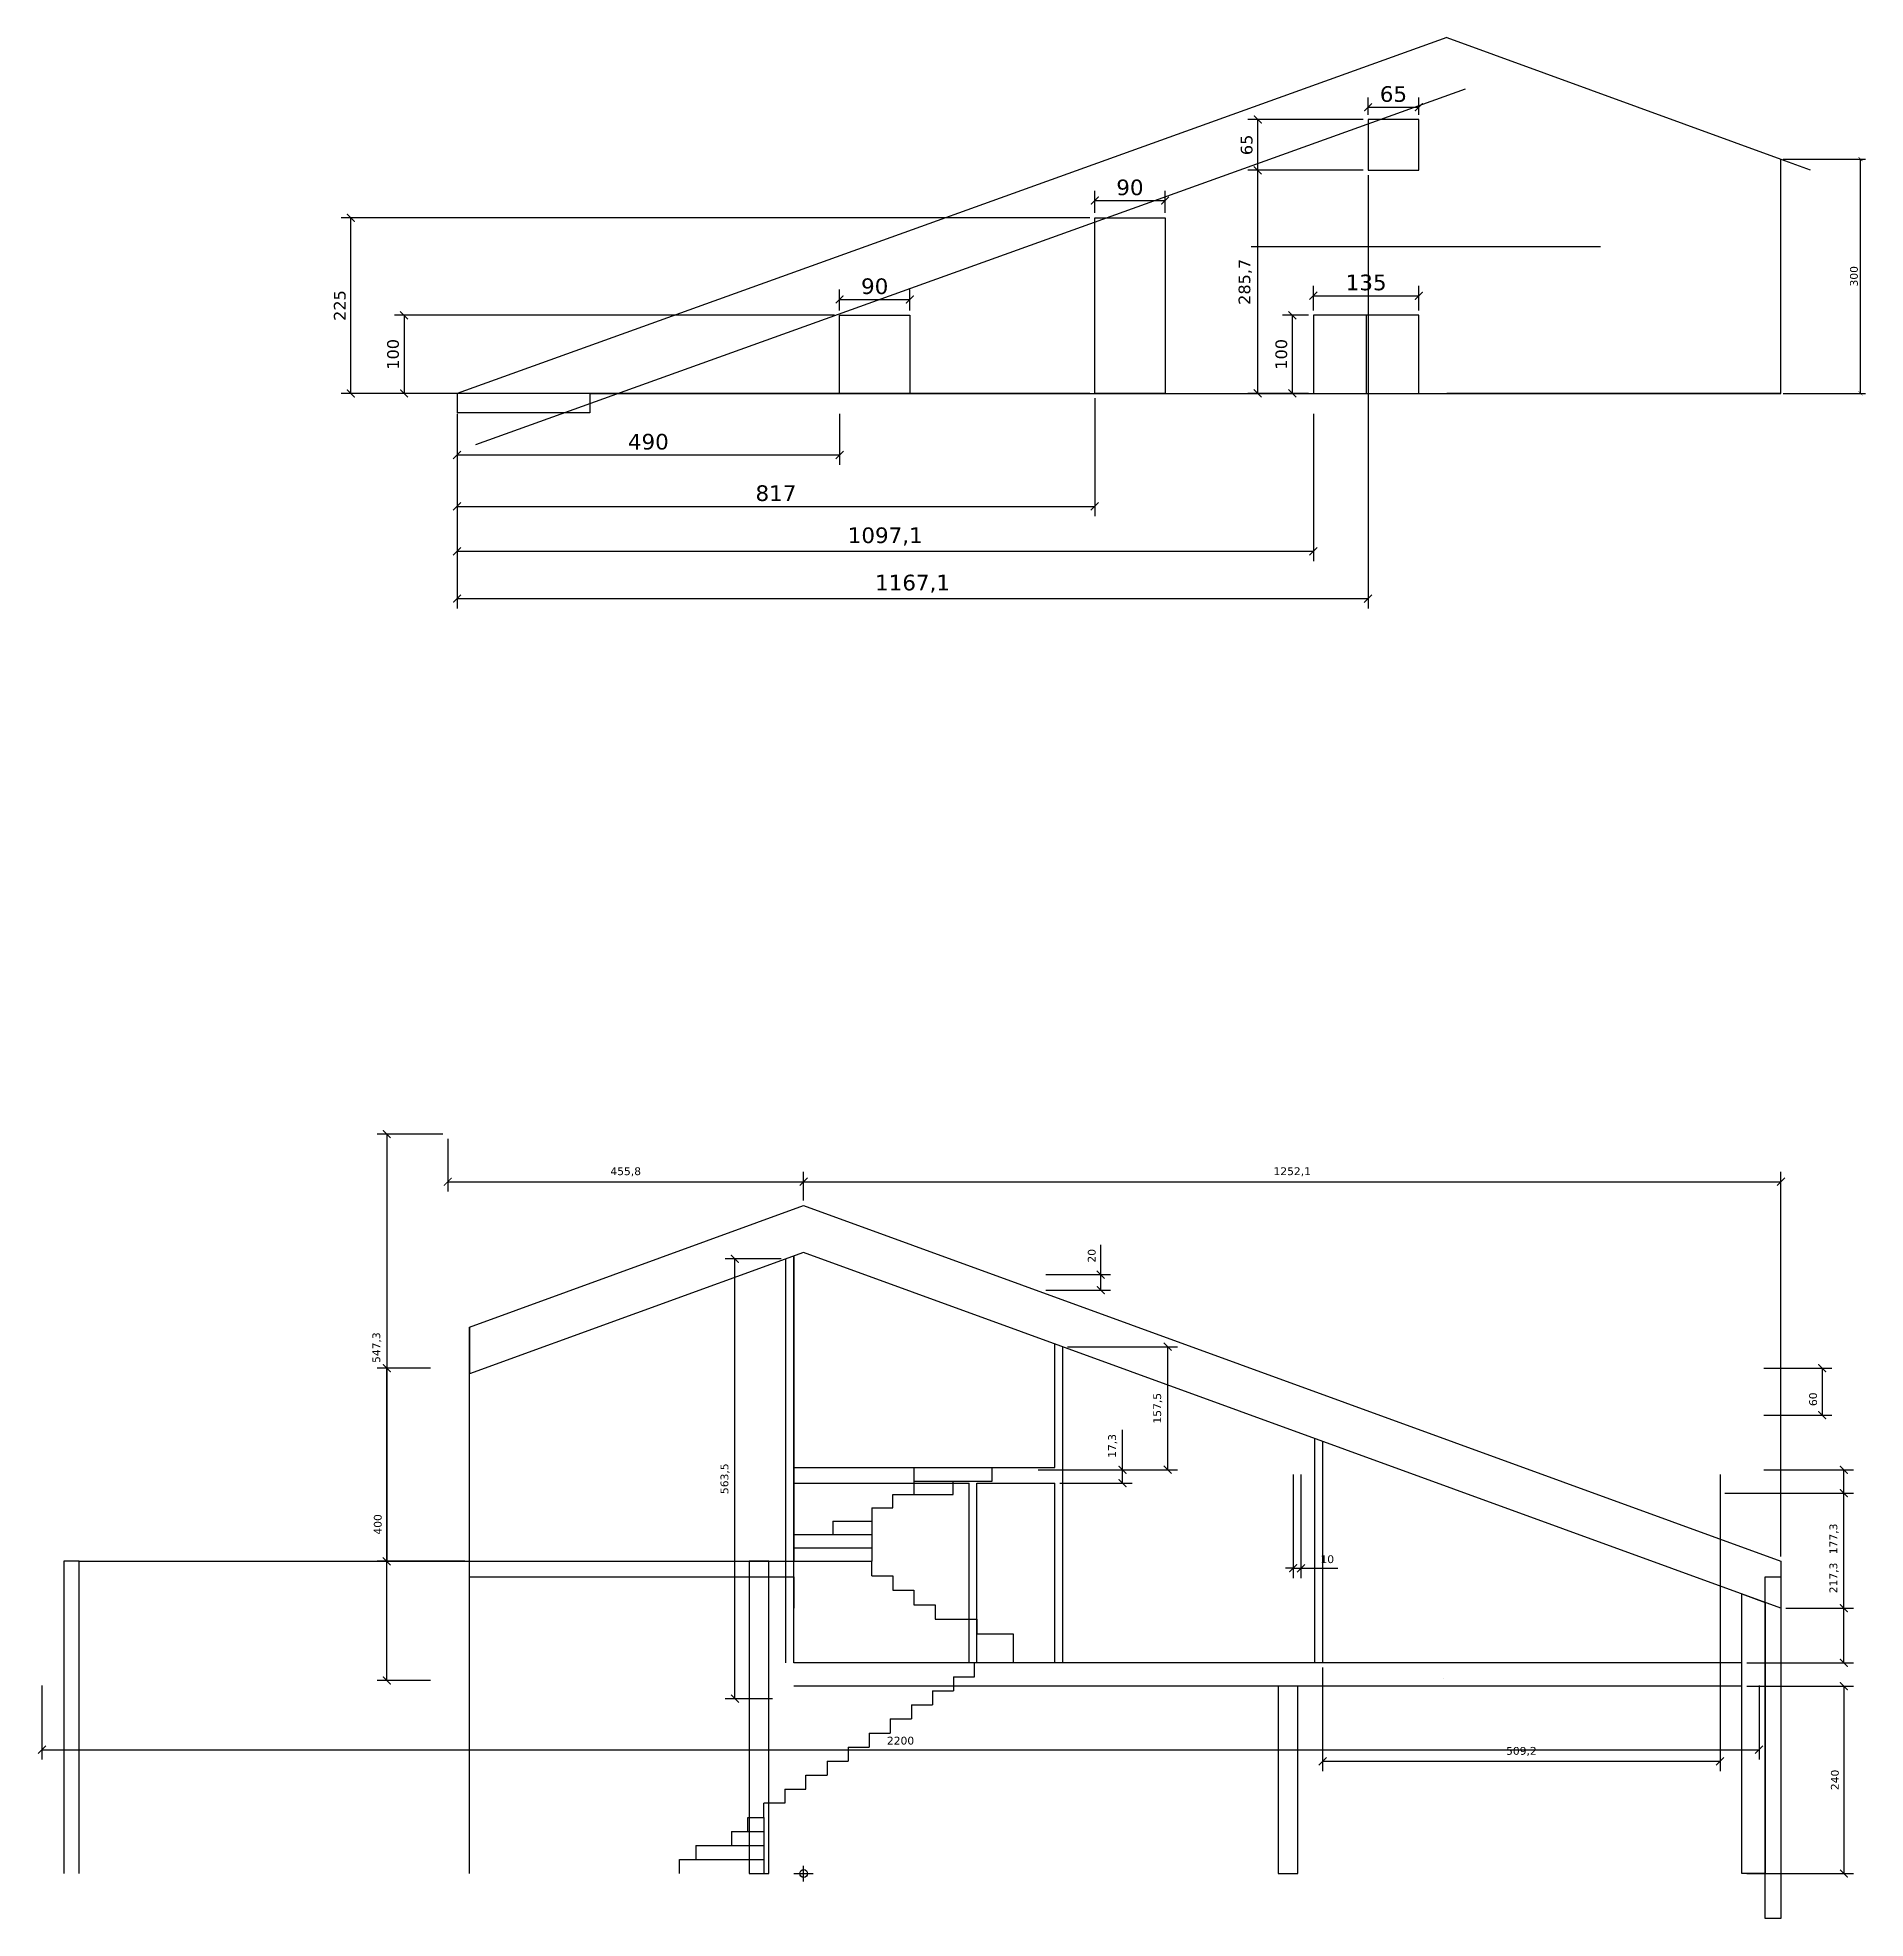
# Model space of a CAD drawing. Header units: centimetres. Extents: x -262314 to 1497847, y -126598 to 219599.
# Drawn here: x 540897 to 564313, y 132102 to 156194 of the extents above; entities that cross this region are included whole.
import ezdxf

# ---------------------------------------------------------------- set-up
doc = ezdxf.new("R2010")
doc.units = ezdxf.units.CM
doc.header["$PDMODE"] = 34
doc.header["$PDSIZE"] = 100
for name, color, linetype in [('A-FP 1', 2, 'Continuous'), ('A-POTEAU', 44, 'Continuous'), ('A-Roof', 2, 'Continuous'), ('A-Wall', 30, 'Continuous'), ('charpente', 34, 'Continuous'), ('Dimensions', 6, 'Continuous'), ('I-Cloison', 11, 'Continuous'), ('I-STAIRS', 44, 'Continuous'), ('Mur de soutenement', 1, 'Continuous'), ('Portes', 3, 'Continuous')]:
    doc.layers.add(name, color=color, linetype=linetype)
doc.styles.add('Seb', font='Verdana.ttf')
doc.dimstyles.new('d', dxfattribs={"dimtxt": 1, "dimasz": 1, "dimexe": 1.25, "dimexo": 0.625, "dimtad": 1, "dimdec": 1, "dimlfac": 0.1, "dimtxsty": 'Seb', "dimblk": 'ARCHTICK', "dimblk1": 'ARCHTICK', "dimblk2": 'ARCHTICK', "dimcen": 2.5, "dimclrd": 256, "dimclre": 256, "dimadec": 0, "dimazin": 0, "dimtfac": 1, "dimtdec": 1, "dimtmove": 0, "dimatfit": 3, "dimldrblk": 'ARCHTICK', "dimfxl": 1, "dimlwd": -1, "dimlwe": -1, "dimarcsym": 0})

# ---------------------------------------------------------------- blocks, each defined once
blk = doc.blocks.new('_ArchTick')
at = {"color": 0, "linetype": 'ByBlock', "const_width": 0.15}
blk.add_lwpolyline([(-0.5, -0.5), (0.5, 0.5)], dxfattribs=at)
blk = doc.blocks.new('*D2288')
at = {"layer": 'Defpoints', "color": 0, "transparency": 16777216}
for p in [(540952, 135149), (562952, 135149), (562952, 134263)]:
    blk.add_point(p, dxfattribs=at)
at = {"layer": 'Dimensions', "transparency": 16777216}
for p, q in [((540952, 135087), (540952, 134138)), ((562952, 135087), (562952, 134138)), ((540952, 134263), (562952, 134263))]:
    blk.add_line(p, q, dxfattribs=at)
at = {"layer": 'Dimensions', "transparency": 16777216, "xscale": 100, "yscale": 100, "zscale": 100, "rotation": 180}
blk.add_blockref('_ArchTick', (540952, 134263), dxfattribs=at)
at = {"layer": 'Dimensions', "transparency": 16777216, "xscale": 100, "yscale": 100, "zscale": 100}
blk.add_blockref('_ArchTick', (562952, 134263), dxfattribs=at)
at = {"layer": 'Dimensions', "color": 0, "transparency": 16777216, "insert": (551952, 134378), "char_height": 100, "attachment_point": 5, "style": 'Seb'}
blk.add_mtext('2200', dxfattribs=at)
blk = doc.blocks.new('*D2296')
at = {"layer": 'Defpoints', "color": 0, "transparency": 16777216}
for p in [(546152, 142149), (550710, 141539), (550710, 141234)]:
    blk.add_point(p, dxfattribs=at)
at = {"layer": 'Dimensions', "transparency": 16777216}
for p, q in [((546152, 142087), (546152, 141414)), ((550710, 141296), (550710, 141664)), ((546152, 141539), (550710, 141539))]:
    blk.add_line(p, q, dxfattribs=at)
at = {"layer": 'Dimensions', "transparency": 16777216, "xscale": 100, "yscale": 100, "zscale": 100, "rotation": 180}
blk.add_blockref('_ArchTick', (546152, 141539), dxfattribs=at)
at = {"layer": 'Dimensions', "transparency": 16777216, "xscale": 100, "yscale": 100, "zscale": 100}
blk.add_blockref('_ArchTick', (550710, 141539), dxfattribs=at)
at = {"layer": 'Dimensions', "color": 0, "transparency": 16777216, "insert": (548431, 141665), "char_height": 100, "attachment_point": 5, "style": 'Seb'}
blk.add_mtext('455,8', dxfattribs=at)
blk = doc.blocks.new('*D2297')
at = {"layer": 'Defpoints', "color": 0, "transparency": 16777216}
for p in [(563231, 141539), (550710, 141234), (563231, 136676)]:
    blk.add_point(p, dxfattribs=at)
at = {"layer": 'Dimensions', "transparency": 16777216}
for p, q in [((550710, 141296), (550710, 141664)), ((563231, 136739), (563231, 141664)), ((550710, 141539), (563231, 141539))]:
    blk.add_line(p, q, dxfattribs=at)
at = {"layer": 'Dimensions', "transparency": 16777216, "xscale": 100, "yscale": 100, "zscale": 100, "rotation": 180}
blk.add_blockref('_ArchTick', (550710, 141539), dxfattribs=at)
at = {"layer": 'Dimensions', "transparency": 16777216, "xscale": 100, "yscale": 100, "zscale": 100}
blk.add_blockref('_ArchTick', (563231, 141539), dxfattribs=at)
at = {"layer": 'Dimensions', "color": 0, "transparency": 16777216, "insert": (556970, 141665), "char_height": 100, "attachment_point": 5, "style": 'Seb'}
blk.add_mtext('1252,1', dxfattribs=at)
blk = doc.blocks.new('*D2298')
at = {"layer": 'Defpoints', "color": 0, "transparency": 16777216}
for p in [(562731, 135076), (562731, 132676), (564038, 132676)]:
    blk.add_point(p, dxfattribs=at)
at = {"layer": 'Dimensions', "transparency": 16777216}
for p, q in [((562793, 135076), (564163, 135076)), ((564038, 135076), (564038, 132676)), ((562793, 132676), (564163, 132676))]:
    blk.add_line(p, q, dxfattribs=at)
at = {"layer": 'Dimensions', "transparency": 16777216, "xscale": 100, "yscale": 100, "zscale": 100}
for p, rotation in [((564038, 135076), 90), ((564038, 132676), 270)]:
    blk.add_blockref('_ArchTick', p, dxfattribs=dict(at, rotation=rotation))
at = {"layer": 'Dimensions', "color": 0, "transparency": 16777216, "insert": (563923, 133876), "char_height": 100, "attachment_point": 5, "rotation": 90, "style": 'Seb'}
blk.add_mtext('240', dxfattribs=at)
blk = doc.blocks.new('*D2299')
at = {"layer": 'Defpoints', "color": 0, "transparency": 16777216}
for p in [(562452, 137549), (564038, 137549), (562731, 135376)]:
    blk.add_point(p, dxfattribs=at)
at = {"layer": 'Dimensions', "transparency": 16777216}
for p, q in [((562514, 137549), (564163, 137549)), ((564038, 135376), (564038, 137549)), ((562793, 135376), (564163, 135376))]:
    blk.add_line(p, q, dxfattribs=at)
at = {"layer": 'Dimensions', "transparency": 16777216, "xscale": 100, "yscale": 100, "zscale": 100}
for p, rotation in [((564038, 137549), 90), ((564038, 135376), 270)]:
    blk.add_blockref('_ArchTick', p, dxfattribs=dict(at, rotation=rotation))
at = {"layer": 'Dimensions', "color": 0, "transparency": 16777216, "insert": (563911, 136463), "char_height": 100, "attachment_point": 5, "rotation": 90, "style": 'Seb'}
blk.add_mtext('217,3', dxfattribs=at)
blk = doc.blocks.new('*D2300')
at = {"layer": 'Defpoints', "color": 0, "transparency": 16777216}
for p in [(562452, 137849), (557360, 135376), (562452, 134114)]:
    blk.add_point(p, dxfattribs=at)
at = {"layer": 'Dimensions', "transparency": 16777216}
for p, q in [((562452, 137787), (562452, 133989)), ((557360, 135314), (557360, 133989)), ((557360, 134114), (562452, 134114))]:
    blk.add_line(p, q, dxfattribs=at)
at = {"layer": 'Dimensions', "transparency": 16777216, "xscale": 100, "yscale": 100, "zscale": 100, "rotation": 180}
blk.add_blockref('_ArchTick', (557360, 134114), dxfattribs=at)
at = {"layer": 'Dimensions', "transparency": 16777216, "xscale": 100, "yscale": 100, "zscale": 100}
blk.add_blockref('_ArchTick', (562452, 134114), dxfattribs=at)
at = {"layer": 'Dimensions', "color": 0, "transparency": 16777216, "insert": (559906, 134240), "char_height": 100, "attachment_point": 5, "style": 'Seb'}
blk.add_mtext('509,2', dxfattribs=at)
blk = doc.blocks.new('*D2301')
at = {"layer": 'Defpoints', "color": 0, "transparency": 16777216}
for p in [(556982, 137849), (557082, 137849), (557082, 136587)]:
    blk.add_point(p, dxfattribs=at)
at = {"layer": 'Dimensions', "transparency": 16777216}
for p, q in [((556982, 137787), (556982, 136462)), ((557082, 137787), (557082, 136462)), ((556982, 136587), (556882, 136587)), ((556982, 136587), (557082, 136587)), ((557082, 136587), (557556, 136587))]:
    blk.add_line(p, q, dxfattribs=at)
at = {"layer": 'Dimensions', "transparency": 16777216, "xscale": 100, "yscale": 100, "zscale": 100}
blk.add_blockref('_ArchTick', (556982, 136587), dxfattribs=at)
at = {"layer": 'Dimensions', "transparency": 16777216, "xscale": 100, "yscale": 100, "zscale": 100, "rotation": 180}
blk.add_blockref('_ArchTick', (557082, 136587), dxfattribs=at)
at = {"layer": 'Dimensions', "color": 0, "transparency": 16777216, "insert": (557419, 136702), "char_height": 100, "attachment_point": 5, "style": 'Seb'}
blk.add_mtext('10', dxfattribs=at)
blk = doc.blocks.new('*D2309')
at = {"layer": 'Defpoints', "color": 0, "transparency": 16777216}
for p in [(562952, 137849), (564038, 137849), (563231, 136076)]:
    blk.add_point(p, dxfattribs=at)
at = {"layer": 'Dimensions', "transparency": 16777216}
for p, q in [((563014, 137849), (564163, 137849)), ((564038, 136076), (564038, 137849)), ((563293, 136076), (564163, 136076))]:
    blk.add_line(p, q, dxfattribs=at)
at = {"layer": 'Dimensions', "transparency": 16777216, "xscale": 100, "yscale": 100, "zscale": 100}
for p, rotation in [((564038, 137849), 90), ((564038, 136076), 270)]:
    blk.add_blockref('_ArchTick', p, dxfattribs=dict(at, rotation=rotation))
at = {"layer": 'Dimensions', "color": 0, "transparency": 16777216, "insert": (563911, 136963), "char_height": 100, "attachment_point": 5, "rotation": 90, "style": 'Seb'}
blk.add_mtext('177,3', dxfattribs=at)
blk = doc.blocks.new('*D2310')
at = {"layer": 'Defpoints', "color": 0, "transparency": 16777216}
for p in [(562952, 139149), (562952, 138549), (563759, 138549)]:
    blk.add_point(p, dxfattribs=at)
at = {"layer": 'Dimensions', "transparency": 16777216}
for p, q in [((563014, 139149), (563884, 139149)), ((563759, 139149), (563759, 138549)), ((563014, 138549), (563884, 138549))]:
    blk.add_line(p, q, dxfattribs=at)
at = {"layer": 'Dimensions', "transparency": 16777216, "xscale": 100, "yscale": 100, "zscale": 100}
for p, rotation in [((563759, 139149), 90), ((563759, 138549), 270)]:
    blk.add_blockref('_ArchTick', p, dxfattribs=dict(at, rotation=rotation))
at = {"layer": 'Dimensions', "color": 0, "transparency": 16777216, "insert": (563644, 138752), "char_height": 100, "attachment_point": 5, "rotation": 90, "style": 'Seb'}
blk.add_mtext('60', dxfattribs=at)
blk = doc.blocks.new('*D2318')
at = {"layer": 'Defpoints', "color": 0, "transparency": 16777216}
for p in [(554031, 139425), (553752, 137849), (555374, 137849)]:
    blk.add_point(p, dxfattribs=at)
at = {"layer": 'Dimensions', "transparency": 16777216}
for p, q in [((554093, 139425), (555499, 139425)), ((555374, 139425), (555374, 137849)), ((553814, 137849), (555499, 137849))]:
    blk.add_line(p, q, dxfattribs=at)
at = {"layer": 'Dimensions', "transparency": 16777216, "xscale": 100, "yscale": 100, "zscale": 100}
for p, rotation in [((555374, 139425), 90), ((555374, 137849), 270)]:
    blk.add_blockref('_ArchTick', p, dxfattribs=dict(at, rotation=rotation))
at = {"layer": 'Dimensions', "color": 0, "transparency": 16777216, "insert": (555248, 138637), "char_height": 100, "attachment_point": 5, "rotation": 90, "style": 'Seb'}
blk.add_mtext('157,5', dxfattribs=at)
blk = doc.blocks.new('*D2319')
at = {"layer": 'Defpoints', "color": 0, "transparency": 16777216}
for p in [(553652, 137849), (554796, 137849), (553931, 137676)]:
    blk.add_point(p, dxfattribs=at)
at = {"layer": 'Dimensions', "transparency": 16777216}
for p, q in [((554796, 137849), (554796, 138359)), ((553714, 137849), (554921, 137849)), ((554796, 137676), (554796, 137849)), ((553993, 137676), (554921, 137676))]:
    blk.add_line(p, q, dxfattribs=at)
at = {"layer": 'Dimensions', "transparency": 16777216, "xscale": 100, "yscale": 100, "zscale": 100}
for p, rotation in [((554796, 137849), 90), ((554796, 137676), 270)]:
    blk.add_blockref('_ArchTick', p, dxfattribs=dict(at, rotation=rotation))
at = {"layer": 'Dimensions', "color": 0, "transparency": 16777216, "insert": (554670, 138154), "char_height": 100, "attachment_point": 5, "rotation": 90, "style": 'Seb'}
blk.add_mtext('17,3', dxfattribs=at)
blk = doc.blocks.new('*D2320')
at = {"layer": 'Defpoints', "color": 0, "transparency": 16777216}
for p in [(553752, 140349), (554517, 140349), (553752, 140149)]:
    blk.add_point(p, dxfattribs=at)
at = {"layer": 'Dimensions', "transparency": 16777216}
for p, q in [((554517, 140349), (554517, 140730)), ((553814, 140349), (554642, 140349)), ((554517, 140149), (554517, 140349)), ((553814, 140149), (554642, 140149))]:
    blk.add_line(p, q, dxfattribs=at)
at = {"layer": 'Dimensions', "transparency": 16777216, "xscale": 100, "yscale": 100, "zscale": 100}
for p, rotation in [((554517, 140349), 90), ((554517, 140149), 270)]:
    blk.add_blockref('_ArchTick', p, dxfattribs=dict(at, rotation=rotation))
at = {"layer": 'Dimensions', "color": 0, "transparency": 16777216, "insert": (554402, 140590), "char_height": 100, "attachment_point": 5, "rotation": 90, "style": 'Seb'}
blk.add_mtext('20', dxfattribs=at)
blk = doc.blocks.new('*D2328')
at = {"layer": 'Defpoints', "color": 0, "transparency": 16777216}
for p in [(549830, 140552), (550485, 140552), (550375, 134916)]:
    blk.add_point(p, dxfattribs=at)
at = {"layer": 'Dimensions', "transparency": 16777216}
for p, q in [((550422, 140552), (549705, 140552)), ((549830, 134916), (549830, 140552)), ((550312, 134916), (549705, 134916))]:
    blk.add_line(p, q, dxfattribs=at)
at = {"layer": 'Dimensions', "transparency": 16777216, "xscale": 100, "yscale": 100, "zscale": 100}
for p, rotation in [((549830, 140552), 90), ((549830, 134916), 270)]:
    blk.add_blockref('_ArchTick', p, dxfattribs=dict(at, rotation=rotation))
at = {"layer": 'Dimensions', "color": 0, "transparency": 16777216, "insert": (549704, 137734), "char_height": 100, "attachment_point": 5, "rotation": 90, "style": 'Seb'}
blk.add_mtext('563,5', dxfattribs=at)
blk = doc.blocks.new('*D2329')
at = {"layer": 'Defpoints', "color": 0, "transparency": 16777216}
for p in [(546152, 142149), (545370, 136676), (546431, 136676)]:
    blk.add_point(p, dxfattribs=at)
at = {"layer": 'Dimensions', "transparency": 16777216}
for p, q in [((546089, 142149), (545245, 142149)), ((545370, 142149), (545370, 136676)), ((546368, 136676), (545245, 136676))]:
    blk.add_line(p, q, dxfattribs=at)
at = {"layer": 'Dimensions', "transparency": 16777216, "xscale": 100, "yscale": 100, "zscale": 100}
for p, rotation in [((545370, 142149), 90), ((545370, 136676), 270)]:
    blk.add_blockref('_ArchTick', p, dxfattribs=dict(at, rotation=rotation))
at = {"layer": 'Dimensions', "color": 0, "transparency": 16777216, "insert": (545244, 139413), "char_height": 100, "attachment_point": 5, "rotation": 90, "style": 'Seb'}
blk.add_mtext('547,3', dxfattribs=at)
blk = doc.blocks.new('*D2330')
at = {"layer": 'Defpoints', "color": 0, "transparency": 16777216}
for p in [(545370, 139149), (545992, 139149), (545992, 135149)]:
    blk.add_point(p, dxfattribs=at)
at = {"layer": 'Dimensions', "transparency": 16777216}
for p, q in [((545929, 139149), (545245, 139149)), ((545370, 135149), (545370, 139149)), ((545929, 135149), (545245, 135149))]:
    blk.add_line(p, q, dxfattribs=at)
at = {"layer": 'Dimensions', "transparency": 16777216, "xscale": 100, "yscale": 100, "zscale": 100}
for p, rotation in [((545370, 139149), 90), ((545370, 135149), 270)]:
    blk.add_blockref('_ArchTick', p, dxfattribs=dict(at, rotation=rotation))
at = {"layer": 'Dimensions', "color": 0, "transparency": 16777216, "insert": (545255, 137149), "char_height": 100, "attachment_point": 5, "rotation": 90, "style": 'Seb'}
blk.add_mtext('400', dxfattribs=at)
blk = doc.blocks.new('*D2344')
at = {"layer": 'Defpoints', "color": 0, "transparency": 16777216}
for p in [(546271, 151437), (551171, 151437), (551171, 150848)]:
    blk.add_point(p, dxfattribs=at)
at = {"layer": 'Dimensions', "transparency": 16777216}
for p, q in [((546271, 151375), (546271, 150723)), ((551171, 151375), (551171, 150723)), ((546271, 150848), (551171, 150848))]:
    blk.add_line(p, q, dxfattribs=at)
at = {"layer": 'Dimensions', "transparency": 16777216, "xscale": 100, "yscale": 100, "zscale": 100, "rotation": 180}
blk.add_blockref('_ArchTick', (546271, 150848), dxfattribs=at)
at = {"layer": 'Dimensions', "transparency": 16777216, "xscale": 100, "yscale": 100, "zscale": 100}
blk.add_blockref('_ArchTick', (551171, 150848), dxfattribs=at)
at = {"layer": 'Dimensions', "color": 0, "transparency": 16777216, "insert": (548721, 151016), "char_height": 200, "attachment_point": 5, "style": 'Seb'}
blk.add_mtext('490', dxfattribs=at)
blk = doc.blocks.new('*D2345')
at = {"layer": 'Defpoints', "color": 0, "transparency": 16777216}
for p in [(554441, 151637), (546271, 151437), (554441, 150190)]:
    blk.add_point(p, dxfattribs=at)
at = {"layer": 'Dimensions', "transparency": 16777216}
for p, q in [((554441, 151575), (554441, 150065)), ((546271, 151375), (546271, 150065)), ((546271, 150190), (554441, 150190))]:
    blk.add_line(p, q, dxfattribs=at)
at = {"layer": 'Dimensions', "transparency": 16777216, "xscale": 100, "yscale": 100, "zscale": 100, "rotation": 180}
blk.add_blockref('_ArchTick', (546271, 150190), dxfattribs=at)
at = {"layer": 'Dimensions', "transparency": 16777216, "xscale": 100, "yscale": 100, "zscale": 100}
blk.add_blockref('_ArchTick', (554441, 150190), dxfattribs=at)
at = {"layer": 'Dimensions', "color": 0, "transparency": 16777216, "insert": (550356, 150357), "char_height": 200, "attachment_point": 5, "style": 'Seb'}
blk.add_mtext('817', dxfattribs=at)
blk = doc.blocks.new('*D2346')
at = {"layer": 'Defpoints', "color": 0, "transparency": 16777216}
for p in [(546271, 151437), (557242, 151437), (557242, 149614)]:
    blk.add_point(p, dxfattribs=at)
at = {"layer": 'Dimensions', "transparency": 16777216}
for p, q in [((546271, 151375), (546271, 149489)), ((557242, 151375), (557242, 149489)), ((546271, 149614), (557242, 149614))]:
    blk.add_line(p, q, dxfattribs=at)
at = {"layer": 'Dimensions', "transparency": 16777216, "xscale": 100, "yscale": 100, "zscale": 100, "rotation": 180}
blk.add_blockref('_ArchTick', (546271, 149614), dxfattribs=at)
at = {"layer": 'Dimensions', "transparency": 16777216, "xscale": 100, "yscale": 100, "zscale": 100}
blk.add_blockref('_ArchTick', (557242, 149614), dxfattribs=at)
at = {"layer": 'Dimensions', "color": 0, "transparency": 16777216, "insert": (551756, 149804), "char_height": 200, "attachment_point": 5, "style": 'Seb'}
blk.add_mtext('1097,1', dxfattribs=at)
blk = doc.blocks.new('*D2347')
at = {"layer": 'Defpoints', "color": 0, "transparency": 16777216}
for p in [(557942, 154495), (546271, 151437), (557942, 149008)]:
    blk.add_point(p, dxfattribs=at)
at = {"layer": 'Dimensions', "transparency": 16777216}
for p, q in [((557942, 154432), (557942, 148883)), ((546271, 151375), (546271, 148883)), ((546271, 149008), (557942, 149008))]:
    blk.add_line(p, q, dxfattribs=at)
at = {"layer": 'Dimensions', "transparency": 16777216, "xscale": 100, "yscale": 100, "zscale": 100, "rotation": 180}
blk.add_blockref('_ArchTick', (546271, 149008), dxfattribs=at)
at = {"layer": 'Dimensions', "transparency": 16777216, "xscale": 100, "yscale": 100, "zscale": 100}
blk.add_blockref('_ArchTick', (557942, 149008), dxfattribs=at)
at = {"layer": 'Dimensions', "color": 0, "transparency": 16777216, "insert": (552106, 149198), "char_height": 200, "attachment_point": 5, "style": 'Seb'}
blk.add_mtext('1167,1', dxfattribs=at)
blk = doc.blocks.new('*D2348')
at = {"layer": 'Defpoints', "color": 0, "transparency": 16777216}
for p in [(552071, 152841), (551171, 152637), (552071, 152637)]:
    blk.add_point(p, dxfattribs=at)
at = {"layer": 'Dimensions', "transparency": 16777216}
for p, q in [((551171, 152700), (551171, 152966)), ((551171, 152841), (552071, 152841)), ((552071, 152700), (552071, 152966))]:
    blk.add_line(p, q, dxfattribs=at)
at = {"layer": 'Dimensions', "transparency": 16777216, "xscale": 100, "yscale": 100, "zscale": 100, "rotation": 180}
blk.add_blockref('_ArchTick', (551171, 152841), dxfattribs=at)
at = {"layer": 'Dimensions', "transparency": 16777216, "xscale": 100, "yscale": 100, "zscale": 100}
blk.add_blockref('_ArchTick', (552071, 152841), dxfattribs=at)
at = {"layer": 'Dimensions', "color": 0, "transparency": 16777216, "insert": (551621, 153008), "char_height": 200, "attachment_point": 5, "style": 'Seb'}
blk.add_mtext('90', dxfattribs=at)
blk = doc.blocks.new('*D2349')
at = {"layer": 'Defpoints', "color": 0, "transparency": 16777216}
for p in [(555341, 154107), (554441, 153887), (555341, 153887)]:
    blk.add_point(p, dxfattribs=at)
at = {"layer": 'Dimensions', "transparency": 16777216}
for p, q in [((554441, 153950), (554441, 154232)), ((555341, 153950), (555341, 154232)), ((554441, 154107), (555341, 154107))]:
    blk.add_line(p, q, dxfattribs=at)
at = {"layer": 'Dimensions', "transparency": 16777216, "xscale": 100, "yscale": 100, "zscale": 100, "rotation": 180}
blk.add_blockref('_ArchTick', (554441, 154107), dxfattribs=at)
at = {"layer": 'Dimensions', "transparency": 16777216, "xscale": 100, "yscale": 100, "zscale": 100}
blk.add_blockref('_ArchTick', (555341, 154107), dxfattribs=at)
at = {"layer": 'Dimensions', "color": 0, "transparency": 16777216, "insert": (554891, 154274), "char_height": 200, "attachment_point": 5, "style": 'Seb'}
blk.add_mtext('90', dxfattribs=at)
blk = doc.blocks.new('*D2350')
at = {"layer": 'Defpoints', "color": 0, "transparency": 16777216}
for p in [(558592, 155302), (557942, 155145), (558592, 155145)]:
    blk.add_point(p, dxfattribs=at)
at = {"layer": 'Dimensions', "transparency": 16777216}
for p, q in [((557942, 155207), (557942, 155427)), ((558592, 155207), (558592, 155427)), ((557942, 155302), (558592, 155302))]:
    blk.add_line(p, q, dxfattribs=at)
at = {"layer": 'Dimensions', "transparency": 16777216, "xscale": 100, "yscale": 100, "zscale": 100, "rotation": 180}
blk.add_blockref('_ArchTick', (557942, 155302), dxfattribs=at)
at = {"layer": 'Dimensions', "transparency": 16777216, "xscale": 100, "yscale": 100, "zscale": 100}
blk.add_blockref('_ArchTick', (558592, 155302), dxfattribs=at)
at = {"layer": 'Dimensions', "color": 0, "transparency": 16777216, "insert": (558267, 155470), "char_height": 200, "attachment_point": 5, "style": 'Seb'}
blk.add_mtext('65', dxfattribs=at)
blk = doc.blocks.new('*D2351')
at = {"layer": 'Defpoints', "color": 0, "transparency": 16777216}
for p in [(558592, 152888), (557242, 152637), (558592, 152637)]:
    blk.add_point(p, dxfattribs=at)
at = {"layer": 'Dimensions', "transparency": 16777216}
for p, q in [((557242, 152700), (557242, 153013)), ((558592, 152700), (558592, 153013)), ((557242, 152888), (558592, 152888))]:
    blk.add_line(p, q, dxfattribs=at)
at = {"layer": 'Dimensions', "transparency": 16777216, "xscale": 100, "yscale": 100, "zscale": 100, "rotation": 180}
blk.add_blockref('_ArchTick', (557242, 152888), dxfattribs=at)
at = {"layer": 'Dimensions', "transparency": 16777216, "xscale": 100, "yscale": 100, "zscale": 100}
blk.add_blockref('_ArchTick', (558592, 152888), dxfattribs=at)
at = {"layer": 'Dimensions', "color": 0, "transparency": 16777216, "insert": (557917, 153056), "char_height": 200, "attachment_point": 5, "style": 'Seb'}
blk.add_mtext('135', dxfattribs=at)
blk = doc.blocks.new('*D2557')
at = {"layer": 'Defpoints', "color": 0, "transparency": 16777216}
for p in [(551171, 152637), (545592, 151637), (551171, 151637)]:
    blk.add_point(p, dxfattribs=at)
at = {"layer": 'Dimensions', "transparency": 16777216}
for p, q in [((551108, 152637), (545467, 152637)), ((545592, 152637), (545592, 151637)), ((551108, 151637), (545467, 151637))]:
    blk.add_line(p, q, dxfattribs=at)
at = {"layer": 'Dimensions', "transparency": 16777216, "xscale": 100, "yscale": 100, "zscale": 100}
for p, rotation in [((545592, 152637), 90), ((545592, 151637), 270)]:
    blk.add_blockref('_ArchTick', p, dxfattribs=dict(at, rotation=rotation))
at = {"layer": 'Dimensions', "color": 0, "transparency": 16777216, "insert": (545451, 152137), "char_height": 150, "attachment_point": 5, "rotation": 90, "style": 'Seb'}
blk.add_mtext('100', dxfattribs=at)
blk = doc.blocks.new('*D2558')
at = {"layer": 'Defpoints', "color": 0, "transparency": 16777216}
for p in [(544910, 153887), (554441, 153887), (554441, 151637)]:
    blk.add_point(p, dxfattribs=at)
at = {"layer": 'Dimensions', "transparency": 16777216}
for p, q in [((554378, 153887), (544785, 153887)), ((544910, 151637), (544910, 153887)), ((554378, 151637), (544785, 151637))]:
    blk.add_line(p, q, dxfattribs=at)
at = {"layer": 'Dimensions', "transparency": 16777216, "xscale": 100, "yscale": 100, "zscale": 100}
for p, rotation in [((544910, 153887), 90), ((544910, 151637), 270)]:
    blk.add_blockref('_ArchTick', p, dxfattribs=dict(at, rotation=rotation))
at = {"layer": 'Dimensions', "color": 0, "transparency": 16777216, "insert": (544769, 152762), "char_height": 150, "attachment_point": 5, "rotation": 90, "style": 'Seb'}
blk.add_mtext('225', dxfattribs=at)
blk = doc.blocks.new('*D2559')
at = {"layer": 'Defpoints', "color": 0, "transparency": 16777216}
for p in [(556972, 152637), (557242, 152637), (557242, 151637)]:
    blk.add_point(p, dxfattribs=at)
at = {"layer": 'Dimensions', "transparency": 16777216}
for p, q in [((557180, 152637), (556847, 152637)), ((556972, 151637), (556972, 152637)), ((557180, 151637), (556847, 151637))]:
    blk.add_line(p, q, dxfattribs=at)
at = {"layer": 'Dimensions', "transparency": 16777216, "xscale": 100, "yscale": 100, "zscale": 100}
for p, rotation in [((556972, 152637), 90), ((556972, 151637), 270)]:
    blk.add_blockref('_ArchTick', p, dxfattribs=dict(at, rotation=rotation))
at = {"layer": 'Dimensions', "color": 0, "transparency": 16777216, "insert": (556831, 152137), "char_height": 150, "attachment_point": 5, "rotation": 90, "style": 'Seb'}
blk.add_mtext('100', dxfattribs=at)
blk = doc.blocks.new('*D2560')
at = {"layer": 'Defpoints', "color": 0, "transparency": 16777216}
for p in [(556528, 154495), (557242, 154495), (557242, 151637)]:
    blk.add_point(p, dxfattribs=at)
at = {"layer": 'Dimensions', "transparency": 16777216}
for p, q in [((557180, 154495), (556403, 154495)), ((556528, 151637), (556528, 154495)), ((557180, 151637), (556403, 151637))]:
    blk.add_line(p, q, dxfattribs=at)
at = {"layer": 'Dimensions', "transparency": 16777216, "xscale": 100, "yscale": 100, "zscale": 100}
for p, rotation in [((556528, 154495), 90), ((556528, 151637), 270)]:
    blk.add_blockref('_ArchTick', p, dxfattribs=dict(at, rotation=rotation))
at = {"layer": 'Dimensions', "color": 0, "transparency": 16777216, "insert": (556370, 153066), "char_height": 150, "attachment_point": 5, "rotation": 90, "style": 'Seb'}
blk.add_mtext('285,7', dxfattribs=at)
blk = doc.blocks.new('*D2561')
at = {"layer": 'Defpoints', "color": 0, "transparency": 16777216}
for p in [(556528, 155145), (557942, 155145), (557942, 154495)]:
    blk.add_point(p, dxfattribs=at)
at = {"layer": 'Dimensions', "transparency": 16777216}
for p, q in [((557880, 155145), (556403, 155145)), ((556528, 154495), (556528, 155145)), ((557880, 154495), (556403, 154495))]:
    blk.add_line(p, q, dxfattribs=at)
at = {"layer": 'Dimensions', "transparency": 16777216, "xscale": 100, "yscale": 100, "zscale": 100}
for p, rotation in [((556528, 155145), 90), ((556528, 154495), 270)]:
    blk.add_blockref('_ArchTick', p, dxfattribs=dict(at, rotation=rotation))
at = {"layer": 'Dimensions', "color": 0, "transparency": 16777216, "insert": (556387, 154820), "char_height": 150, "attachment_point": 5, "rotation": 90, "style": 'Seb'}
blk.add_mtext('65', dxfattribs=at)
blk = doc.blocks.new('*D2578')
at = {"layer": 'Defpoints', "color": 0}
for p in [(563231, 154637), (564251, 154637), (563231, 151637)]:
    blk.add_point(p, dxfattribs=at)
at = {"layer": 'Dimensions'}
for p, q in [((563262, 154637), (564313, 154637)), ((564251, 151637), (564251, 154637)), ((563262, 151637), (564313, 151637))]:
    blk.add_line(p, q, dxfattribs=at)
at = {"layer": 'Dimensions', "xscale": 50, "yscale": 50, "zscale": 50}
for p, rotation in [((564251, 154637), 90), ((564251, 151637), 270)]:
    blk.add_blockref('_ArchTick', p, dxfattribs=dict(at, rotation=rotation))
at = {"layer": 'Dimensions', "color": 0, "insert": (564167, 153137), "char_height": 100, "attachment_point": 5, "rotation": 90, "style": 'Seb'}
blk.add_mtext('300', dxfattribs=at)

msp = doc.modelspace()

# ---------------------------------------------------------------- linework, layer by layer
at = {"layer": 'A-FP 1'}
for p, q in [((541430.8, 136676.23), (546430.8, 136676.23)), ((546430.8, 136676.23), (550584.59, 136676.23)), ((546430.8, 136476.23), (550584.59, 136476.23)), ((550584.59, 136476.23), (550584.59, 136076.23))]:
    msp.add_line(p, q, dxfattribs=at)
at = {"layer": 'A-POTEAU'}
for p, q in [((550584.59, 140588.08), (550584.59, 136676.23)), ((550584.59, 132676.23), (550834.59, 132676.23))]:
    msp.add_line(p, q, dxfattribs=at)
at = {"layer": 'A-Roof'}
for p, q in [((558950.8, 156194.19), (546270.8, 151637.19)), ((558950.8, 156194.19), (563230.8, 154637.19)), ((559187.55, 155535.44), (546507.55, 150978.44)), ((563230.8, 154637.19), (563606.7, 154500.44)), ((546270.8, 151637.19), (546270.8, 151387.19)), ((546430.8, 139676.23), (550709.59, 141233.58)), ((546430.8, 139676.23), (546430.8, 139076.23))]:
    msp.add_line(p, q, dxfattribs=at)
for points in [[(550709.59, 140633.58), (546430.8, 139076.23), (546430.8, 139676.23), (550709.59, 141233.58), (563230.8, 136676.23), (563230.8, 136076.23)], [(563030.8, 136149.02), (563030.8, 132676.23), (562730.8, 132676.23), (562730.8, 136258.21)]]:
    msp.add_lwpolyline(points, close=True, dxfattribs=at)
at = {"layer": 'A-Wall'}
for q in [(563230.8, 154637.19), (558950.8, 151637.19)]:
    msp.add_line((563230.8, 151637.19), q, dxfattribs=at)
at = {"layer": 'charpente'}
msp.add_line((546430.8, 132676.23), (546430.8, 139076.23), dxfattribs=at)
msp.add_point((550710.8, 132676.23), dxfattribs=at)
at = {"layer": 'I-Cloison'}
for p, q in [((556444.26, 153519.08), (560919.05, 153519.08)), ((550484.59, 135376.23), (550484.59, 140551.68)), ((550584.59, 135376.23), (550584.59, 140588.08)), ((553930.8, 137876.23), (553930.8, 139461.15)), ((554030.8, 135376.23), (554030.8, 139424.75)), ((557260.4, 135376.23), (557260.4, 138249.28)), ((557360.4, 135376.23), (557360.4, 138212.88)), ((550584.59, 137876.23), (553930.8, 137876.23)), ((550584.59, 137676.23), (552830.8, 137676.23)), ((552830.8, 135376.23), (552830.8, 137676.23)), ((552930.8, 135376.23), (552930.8, 137676.23)), ((552930.8, 137676.23), (553930.8, 137676.23)), ((553930.8, 135376.23), (553930.8, 137676.23)), ((554030.8, 135376.23), (554030.8, 137476.23)), ((562730.8, 135376.23), (550584.59, 135376.23)), ((558902.3, 135176.23), (558902.3, 135176.23)), ((562730.8, 135076.23), (550584.59, 135076.23))]:
    msp.add_line(p, q, dxfattribs=at)
at = {"layer": 'I-STAIRS'}
for p, q in [((552124.59, 137876.23), (552124.59, 137533.37)), ((552124.59, 137876.23), (553124.59, 137876.23)), ((553124.59, 137704.8), (553124.59, 137876.23)), ((552124.59, 137704.8), (553124.59, 137704.8)), ((552624.59, 137533.37), (552624.59, 137704.8)), ((551584.59, 137361.94), (551854.59, 137361.94)), ((551584.59, 137361.94), (551584.59, 136676.23)), ((551854.59, 137533.37), (552624.59, 137533.37)), ((551854.59, 137361.94), (551854.59, 137533.37)), ((551084.59, 137190.51), (551584.59, 137190.51)), ((551084.59, 137190.51), (551084.59, 137019.08)), ((550584.59, 137019.08), (551584.59, 137019.08)), ((550584.59, 137019.08), (550584.59, 136676.23)), ((550584.59, 136847.66), (551584.59, 136847.66)), ((550584.59, 135376.23), (550584.59, 136676.23)), ((550584.59, 136676.23), (551584.59, 136676.23)), ((551584.59, 136490.51), (551584.59, 136676.23)), ((552630.8, 135196.23), (552630.8, 135016.23)), ((552630.8, 135196.23), (552900.8, 135196.23)), ((552900.8, 135196.23), (552900.8, 135376.23)), ((552360.8, 135016.23), (552360.8, 134836.23)), ((552360.8, 135016.23), (552630.8, 135016.23)), ((552090.8, 134836.23), (552090.8, 134656.23)), ((552090.8, 134836.23), (552360.8, 134836.23)), ((551550.8, 134476.23), (551550.8, 134296.23)), ((551550.8, 134476.23), (551820.8, 134476.23)), ((551820.8, 134656.23), (551820.8, 134476.23)), ((551820.8, 134656.23), (552090.8, 134656.23)), ((551280.8, 134296.23), (551280.8, 134116.23)), ((551280.8, 134296.23), (551550.8, 134296.23)), ((551010.8, 134116.23), (551010.8, 133936.23)), ((551010.8, 134116.23), (551280.8, 134116.23)), ((550470.8, 133756.23), (550740.8, 133756.23)), ((550470.8, 133756.23), (550470.8, 133576.23)), ((550740.8, 133756.23), (550740.8, 133936.23)), ((550740.8, 133936.23), (551010.8, 133936.23)), ((550470.8, 133576.23), (550200.8, 133576.23)), ((550200.8, 133396.23), (550200.8, 133576.23)), ((549993.7, 133216.23), (549993.7, 133396.23)), ((549993.7, 133396.23), (550200.8, 133396.23)), ((550200.8, 133396.23), (550200.8, 132676.23)), ((549331.16, 133036.23), (550200.8, 133036.23)), ((549331.16, 133036.23), (549331.16, 132856.23)), ((549786.59, 133216.23), (550200.8, 133216.23)), ((549786.59, 133216.23), (549786.59, 133036.23)), ((549120.8, 132856.23), (550200.8, 132856.23)), ((549120.8, 132676.23), (549120.8, 132856.23))]:
    msp.add_line(p, q, dxfattribs=at)
for points in [[(551584.59, 136490.51), (551854.59, 136490.51), (551854.59, 136304.8), (552124.59, 136304.8), (552124.59, 136119.08), (552394.59, 136119.08), (552394.59, 135933.37)], [(552394.59, 135933.37), (552930.8, 135933.37), (552930.8, 135747.66), (553394.59, 135747.66), (553394.59, 135376.23)]]:
    msp.add_lwpolyline(points, dxfattribs=at)
at = {"layer": 'Mur de soutenement'}
for p, q in [((541430.8, 136676.23), (541230.8, 136676.23)), ((541230.8, 136676.23), (541230.8, 132676.23)), ((541430.8, 132676.23), (541430.8, 136676.23))]:
    msp.add_line(p, q, dxfattribs=at)
for points in [[(550014.59, 132676.23), (550264.59, 132676.23), (550264.59, 136676.23), (550014.59, 136676.23)], [(550014.59, 132676.23), (550264.59, 132676.23), (550264.59, 136676.23), (550014.59, 136676.23)], [(563230.8, 132102.09), (563030.8, 132102.09), (563030.8, 136476.23), (563230.8, 136476.23)], [(556790.4, 132676.23), (557040.4, 132676.23), (557040.4, 135076.23), (556790.4, 135076.23)]]:
    msp.add_lwpolyline(points, close=True, dxfattribs=at)
at = {"layer": 'Portes'}
for p, q in [((557917.02, 152637.19), (557917.02, 151637.19)), ((547970.8, 151637.19), (563230.8, 151637.19)), ((547970.8, 151637.19), (547970.8, 151387.19)), ((547970.8, 151387.19), (546270.8, 151387.19))]:
    msp.add_line(p, q, dxfattribs=at)
msp.add_lwpolyline([(558592.02, 154494.54), (558592.02, 155144.54), (557942.02, 155144.54), (557942.02, 154494.54), (558592.02, 154494.54)], dxfattribs=at)
for points in [[(555340.8, 153887.19), (555340.8, 151637.19), (554440.8, 151637.19), (554440.8, 153887.19)], [(551170.8, 152637.19), (552070.8, 152637.19), (552070.8, 151637.19), (551170.8, 151637.19)], [(558592.02, 151637.19), (558592.02, 152637.19), (557242.02, 152637.19), (557242.02, 151637.19)]]:
    msp.add_lwpolyline(points, close=True, dxfattribs=at)

# ---------------------------------------------------------------- dimensions: what is measured, and where the dimension line sits
at = {"layer": 'Dimensions'}
for base, p1, p2, override, picture, middle in [((558592.02, 155302.25), (557942.02, 155144.54), (558592.02, 155144.54), {"dimtxt": 2}, '*D2350', (558267.02, 155469.52)), ((557942.02, 149007.93), (546270.8, 151437.19), (557942.02, 154494.54), {"dimtxt": 2}, '*D2347', (552106.41, 149198.03)), ((555340.8, 154107.13), (554440.8, 153887.19), (555340.8, 153887.19), {"dimtxt": 2}, '*D2349', (554890.8, 154274.4)), ((552070.8, 152841.01), (551170.8, 152637.19), (552070.8, 152637.19), {"dimtxt": 2}, '*D2348', (551620.8, 153008.28)), ((558592.02, 152888.34), (557242.02, 152637.19), (558592.02, 152637.19), {"dimtxt": 2}, '*D2351', (557917.02, 153055.61)), ((554440.8, 150189.68), (546270.8, 151437.19), (554440.8, 151637.19), {"dimtxt": 2}, '*D2345', (550355.8, 150356.95)), ((551170.8, 150848.43), (546270.8, 151437.19), (551170.8, 151437.19), {"dimtxt": 2}, '*D2344', (548720.8, 151015.7)), ((557242.02, 149613.51), (546270.8, 151437.19), (557242.02, 151437.19), {"dimtxt": 2}, '*D2346', (551756.41, 149803.61)), ((562951.98, 134263.29), (540951.98, 135149.31), (562951.98, 135149.31), {"dimtxt": 1, "dimzin": 12}, '*D2288', (551951.98, 134378.17))]:
    dim = msp.add_linear_dim(base=base, p1=p1, p2=p2, dimstyle='d', override=override, dxfattribs=at)
    dim.commit()
    dim.dimension.update_dxf_attribs({"geometry": picture, "text_midpoint": middle})
for base, p1, p2, override, picture, middle in [((556528.33, 155144.54), (557942.02, 154494.54), (557942.02, 155144.54), {"dimtxt": 1.5}, '*D2561', (556387.26, 154819.54)), ((556528.33, 154494.54), (557242.02, 151637.19), (557242.02, 154494.54), {"dimtxt": 1.5}, '*D2560', (556370.13, 153065.86)), ((564250.91, 154637.19), (563230.8, 151637.19), (563230.8, 154637.19), {"dimtxt": 2}, '*D2578', (564167.27, 153137.19)), ((544910.13, 153887.19), (554440.8, 151637.19), (554440.8, 153887.19), {"dimtxt": 1.5}, '*D2558', (544769.05, 152762.19)), ((545591.69, 151637.19), (551170.8, 152637.19), (551170.8, 151637.19), {"dimtxt": 1.5}, '*D2557', (545450.61, 152137.19)), ((556972.14, 152637.19), (557242.02, 151637.19), (557242.02, 152637.19), {"dimtxt": 1.5}, '*D2559', (556831.06, 152137.19))]:
    dim = msp.add_linear_dim(base=base, p1=p1, p2=p2, angle=90, dimstyle='d', override=override, dxfattribs=at)
    dim.commit()
    dim.dimension.update_dxf_attribs({"geometry": picture, "text_midpoint": middle})
for base, p1, p2, picture, middle in [((545369.9, 136676.23), (546151.98, 142149.31), (546430.8, 136676.23), '*D2329', (545243.6, 139412.77)), ((554517.31, 140349.31), (553751.98, 140149.31), (553751.98, 140349.31), '*D2320', (554402.43, 140589.71)), ((549830.13, 140551.68), (550374.59, 134916.23), (550484.59, 140551.68), '*D2328', (549703.83, 137733.95)), ((555373.95, 137849.31), (554030.8, 139424.75), (553751.98, 137849.31), '*D2318', (555247.65, 138637.03)), ((545369.9, 139149.31), (545991.98, 135149.31), (545991.98, 139149.31), '*D2330', (545255.02, 137149.31)), ((554796.13, 137849.31), (553930.8, 137676.23), (553651.98, 137849.31), '*D2319', (554669.83, 138154.18)), ((564037.64, 137849.31), (563230.8, 136076.23), (562951.98, 137849.31), '*D2309', (563911.34, 136962.77)), ((564037.64, 137549.31), (562730.8, 135376.23), (562451.98, 137549.31), '*D2299', (563911.34, 136462.77)), ((564037.64, 132676.23), (562730.8, 135076.23), (562730.8, 132676.23), '*D2298', (563922.76, 133876.23))]:
    dim = msp.add_linear_dim(base=base, p1=p1, p2=p2, angle=90, dimstyle='d', dxfattribs=at)
    dim.commit()
    dim.dimension.update_dxf_attribs({"geometry": picture, "text_midpoint": middle})
for base, p1, p2, picture, middle in [((550709.59, 141539.06), (546151.98, 142149.31), (550709.59, 141233.58), '*D2296', (548430.79, 141665.36)), ((563230.8, 141539.06), (550709.59, 141233.58), (563230.8, 136676.23), '*D2297', (556970.19, 141665.36)), ((557081.58, 136587.16), (556981.58, 137849.31), (557081.58, 137849.31), '*D2301', (557418.63, 136702.04)), ((562451.98, 134114.08), (557360.4, 135376.23), (562451.98, 137849.31), '*D2300', (559906.19, 134240.38))]:
    dim = msp.add_linear_dim(base=base, p1=p1, p2=p2, dimstyle='d', dxfattribs=at)
    dim.commit()
    dim.dimension.update_dxf_attribs({"geometry": picture, "text_midpoint": middle})
dim = msp.add_linear_dim(base=(563758.82, 138549.31), p1=(562951.98, 139149.31), p2=(562951.98, 138549.31), angle=90, dimstyle='d', dxfattribs=at)
dim.commit()
dim.dimension.update_dxf_attribs({"geometry": '*D2310', "text_midpoint": (563758.82, 138751.68), "dimtype": 160})

doc.saveas('drawing.dxf')
